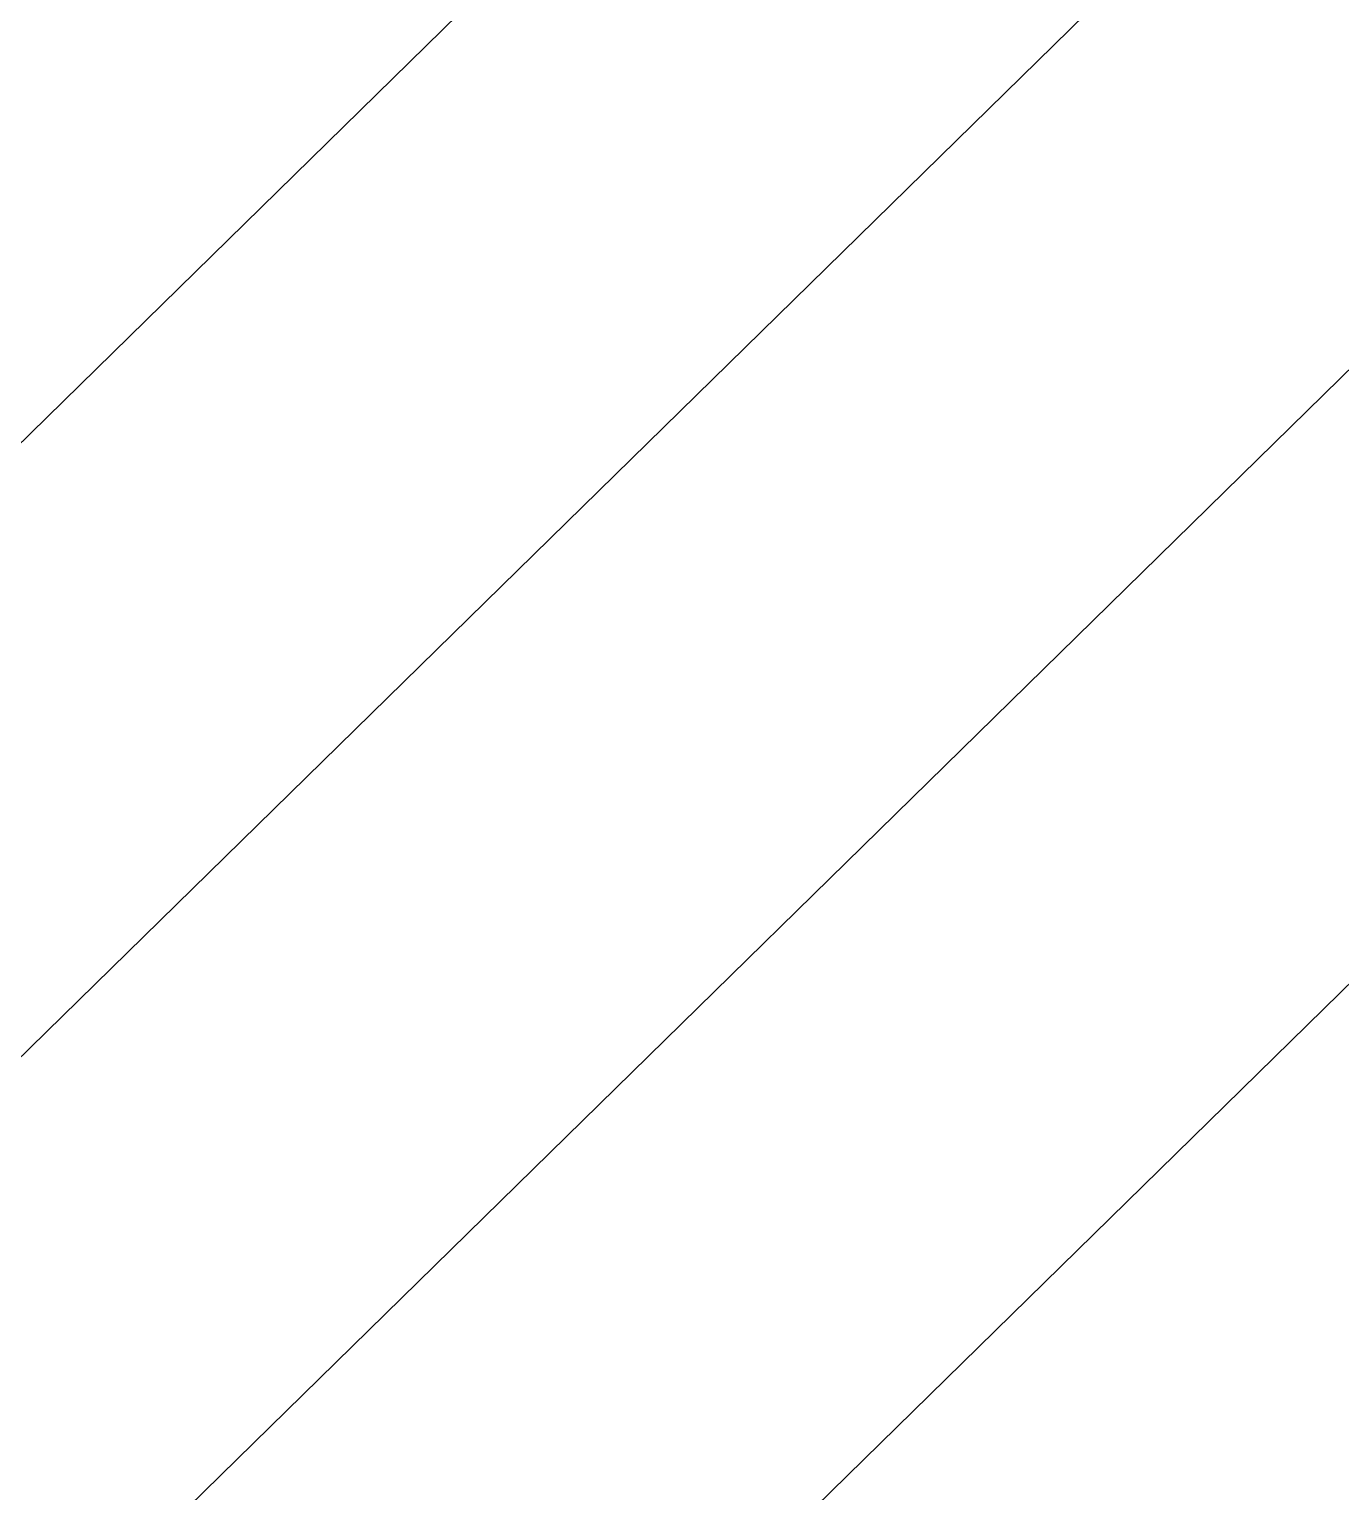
# Model space of a CAD drawing. Extents: x 7084 to 11035, y 13750 to 16729.
# Drawn here: x 8662.781 to 8663.817, y 15522.393 to 15523.547 of the extents above; entities that cross this region are included whole.
import ezdxf

# ---------------------------------------------------------------- set-up
doc = ezdxf.new("R2010")
doc.units = 0
doc.layers.add('Default', color=7, linetype='Continuous')

msp = doc.modelspace()

# ---------------------------------------------------------------- linework, layer by layer
at = {"layer": 'Default'}
for points in [[(8339.0985, 15238.0635), (8483.0051, 15313.3478), (8504.5894, 15312.0578), (8547.8539, 15401.6771), (8606.5471, 15410.7069), (8643.631, 15463.2424), (8687.2746, 15442.1731), (8739.6346, 15428.5205), (8795.7996, 15463.6235), (8738.265, 15533.3376), (8705.8166, 15501.5617), (8662.1729, 15522.6311), (8694.6213, 15554.4069), (8758.2505, 15684.1428), (8827.7827, 15733.588), (8945.2151, 15761.4009)], [(8945.8782, 15760.6576), (8828.0093, 15732.7413), (8758.2185, 15683.1122), (8695.0751, 15554.3667), (8662.5061, 15522.4727), (8705.8166, 15501.5642), (8738.3856, 15533.4582), (8796.1341, 15463.485), (8739.7604, 15428.2515), (8687.2057, 15441.9548), (8643.8952, 15462.8633), (8606.6735, 15410.1325), (8548.4283, 15401.1717), (8505.003, 15311.2191), (8483.5834, 15312.4993), (8340.7753, 15237.7897)], [(8946.5413, 15759.9142), (8828.2358, 15731.8945), (8758.1866, 15682.0817), (8695.5289, 15554.3265), (8662.8393, 15522.3144), (8705.8166, 15501.5667), (8738.5062, 15533.5788), (8796.4686, 15463.3465), (8739.8861, 15427.9824), (8687.1368, 15441.7365), (8644.1594, 15462.4842), (8606.7998, 15409.5581), (8549.0027, 15400.6662), (8505.4165, 15310.3805), (8484.1618, 15311.6508), (8342.4522, 15237.5159)], [(8344.1291, 15237.2422), (8484.7401, 15310.8023), (8505.8301, 15309.5419), (8549.5772, 15400.1607), (8606.9262, 15408.9836), (8644.4237, 15462.1051), (8687.0678, 15441.5183), (8740.0118, 15427.7134), (8796.8031, 15463.2079), (8738.6269, 15533.6995), (8705.8166, 15501.5692), (8663.1724, 15522.156), (8695.9827, 15554.2863), (8758.1547, 15681.0511), (8828.4624, 15731.0478), (8947.2044, 15759.1709)]]:
    msp.add_lwpolyline(points, dxfattribs=at)

doc.saveas('drawing.dxf')
